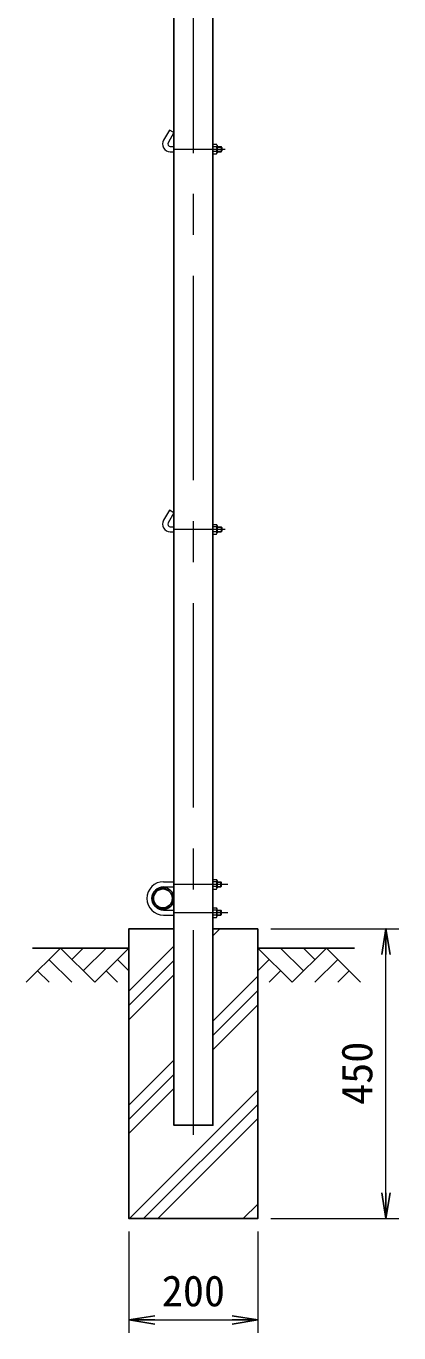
# Model space of a CAD drawing. Units: millimetres, scale not verified. Extents: x -4200 to 4200, y -2970 to 2970.
# Drawn here: x -303 to 276, y -1167 to 861 of the extents above; entities that cross this region are included whole.
import ezdxf
from ezdxf.enums import TextEntityAlignment as Align

# ---------------------------------------------------------------- set-up
doc = ezdxf.new("R2010")
doc.units = ezdxf.units.MM
doc.header["$LTSCALE"] = 10
doc.linetypes.add('USER1', pattern=[50.8, 31.75, -6.35, 6.35, -6.35])
for name, color, linetype, lineweight in [('0-0_D-STR1', 1, 'Continuous', 25), ('0-1_D-STR3', 3, 'Continuous', 13), ('0-2_D-BMK', 2, 'USER1', 13), ('0-3_D-STR-DIM', 7, 'Continuous', 13), ('0-6_D-STR4', 7, 'Continuous', 25), ('0-7_D-BGD', 7, 'Continuous', 25), ('0-8_D-DCR-HCH', 7, 'Continuous', 13)]:
    doc.layers.add(name, color=color, linetype=linetype, lineweight=lineweight)
doc.layers.add('0-4_0', color=7, linetype='Continuous')
doc.styles.add('ＭＳ ゴシック', font='')
doc.styles.get('ＭＳ ゴシック').set_extended_font_data('MS Gothic')

# ---------------------------------------------------------------- blocks, each defined once
blk = doc.blocks.new('_Open')
at = {"layer": '0-4_0'}
blk.add_line((-10, 1.667), (0, 0), dxfattribs=at)
blk.add_lwpolyline([(-10, -1.667), (0, 0), (-10, 0)], dxfattribs=at)

msp = doc.modelspace()

# ---------------------------------------------------------------- linework, layer by layer
at = {"layer": '0-0_D-STR1'}
msp.add_lwpolyline([(-73.72, 1276), (-73.72, -845), (-13.22, -845), (-13.22, 1276)], dxfattribs=at)
for radius in [17, 14.7]:
    msp.add_circle((-90.72, -493), radius, dxfattribs=at)
at = {"layer": '0-1_D-STR3'}
for p, q in [((-80.65, 699.59), (-89.65, 684)), ((-73.72, 695.59), (-82.72, 680)), ((-73.72, 695.59), (-80.65, 699.59)), ((-79.26, 674), (-73.72, 674)), ((-13.22, 677.5), (-13.22, 662.5)), ((-13.22, 677.5), (-7.42, 677.5)), ((-7.42, 673.75), (-13.22, 673.75)), ((-6.72, 675.92), (-6.72, 664.35)), ((-6.72, 674), (-0.46, 674)), ((-6.72, 673.3), (0.24, 673.3)), ((-0.46, 674), (-0.46, 666)), ((0.74, 672.8), (-0.46, 674)), ((0.74, 672.8), (0.74, 667.2)), ((0.74, 672.8), (0.74, 667.2)), ((-79.26, 666), (-73.72, 666)), ((-7.42, 666.25), (-13.22, 666.25)), ((-13.22, 662.5), (-7.42, 662.5)), ((-6.72, 666.7), (0.24, 666.7)), ((-6.72, 666), (-0.46, 666)), ((-0.46, 666), (0.74, 667.2)), ((-80.65, 109.59), (-89.65, 94)), ((-73.72, 105.59), (-82.72, 90)), ((-73.72, 105.59), (-80.65, 109.59)), ((-79.26, 84), (-73.72, 84)), ((-13.22, 87.5), (-13.22, 72.5)), ((-13.22, 87.5), (-7.42, 87.5)), ((-7.42, 83.75), (-13.22, 83.75)), ((-6.72, 85.92), (-6.72, 74.35)), ((-6.72, 84), (-0.46, 84)), ((-6.72, 83.3), (0.24, 83.3)), ((-0.46, 84), (-0.46, 76)), ((0.74, 82.8), (-0.46, 84)), ((0.74, 82.8), (0.74, 77.2)), ((0.74, 82.8), (0.74, 77.2)), ((-79.26, 76), (-73.72, 76)), ((-7.42, 76.25), (-13.22, 76.25)), ((-13.22, 72.5), (-7.42, 72.5)), ((-6.72, 76.7), (0.24, 76.7)), ((-6.72, 76), (-0.46, 76)), ((-0.46, 76), (0.74, 77.2)), ((-13.22, -463.5), (-7.42, -463.5)), ((-6.72, -465.08), (-6.72, -476.65)), ((-89.72, -467), (-73.72, -467)), ((-89.72, -475), (-73.72, -475)), ((-7.42, -467.25), (-13.22, -467.25)), ((-7.42, -474.75), (-13.22, -474.75)), ((-6.72, -467), (-0.92, -467)), ((-6.72, -467.7), (-0.22, -467.7)), ((-6.72, -474.3), (-0.22, -474.3)), ((-6.72, -475), (-0.92, -475)), ((-0.92, -467), (0.28, -468.2)), ((-0.92, -475), (-0.92, -467)), ((0.28, -473.8), (-0.92, -475)), ((0.28, -473.8), (0.28, -468.2)), ((-89.72, -511), (-73.72, -511)), ((-89.72, -519), (-73.72, -519)), ((-13.22, -522.5), (-13.22, -507.5)), ((-13.22, -507.5), (-7.42, -507.5)), ((-7.42, -511.25), (-13.22, -511.25)), ((-7.42, -518.75), (-13.22, -518.75)), ((-13.22, -522.5), (-7.42, -522.5)), ((-6.72, -520.92), (-6.72, -509.35)), ((-6.72, -511), (-0.92, -511)), ((-6.72, -511.7), (-0.22, -511.7)), ((-6.72, -518.3), (-0.22, -518.3)), ((-6.72, -519), (-0.92, -519)), ((-0.92, -511), (0.28, -512.2)), ((0.28, -517.8), (0.28, -512.2))]:
    msp.add_line(p, q, dxfattribs=at)
for points in [[(-13.22, -463.5), (-13.22, -478.5), (-7.42, -478.5)], [(0.28, -517.8), (-0.92, -519), (-0.92, -511)]]:
    msp.add_lwpolyline(points, dxfattribs=at)
for centre, radius, start, end in [((-79.26, 678), 12, 150, 270), ((-79.26, 678), 4, 150, 270), ((-17.12, 670), 10.39, 338.85295, 21.14705), ((-9.52, 675.62), 2.81, 318.21899, 41.78101), ((-9.58, 664.37), 2.86, 319.0514, 40.9486), ((-79.26, 88), 12, 150, 270), ((-79.26, 88), 4, 150, 270), ((-17.12, 80), 10.39, 338.85295, 21.14705), ((-9.52, 85.62), 2.81, 318.21899, 41.78101), ((-9.58, 74.37), 2.86, 319.0514, 40.9486), ((-9.52, -465.38), 2.81, 318.21899, 41.78101), ((-89.72, -493), 26, 90, 270), ((-89.72, -493), 18, 90, 270), ((-17.12, -471), 10.39, 338.85295, 21.14705), ((-9.58, -476.63), 2.86, 319.0514, 40.9486), ((-17.12, -515), 10.39, 338.85295, 21.14705), ((-9.58, -509.38), 2.86, 319.0514, 40.9486), ((-9.52, -520.63), 2.81, 318.21899, 41.78101)]:
    msp.add_arc(centre, radius, start, end, dxfattribs=at)
at = {"layer": '0-2_D-BMK'}
for p, q in [((-43.47, -860), (-43.47, 1300)), ((-73.72, 670), (5.63, 670)), ((-73.72, 80), (5.63, 80)), ((-73.72, -471), (9.87, -471)), ((-73.72, -515), (9.87, -515))]:
    msp.add_line(p, q, dxfattribs=at)
at = {"layer": '0-3_D-STR-DIM'}
for p, q in [((76.53, -540), (275.54, -540)), ((255.54, -950), (255.54, -580)), ((76.53, -990), (275.54, -990)), ((-143.47, -1010), (-143.47, -1167.32)), ((56.53, -1010), (56.53, -1167.32)), ((-103.47, -1147.32), (16.53, -1147.32))]:
    msp.add_line(p, q, dxfattribs=at)
at = {"layer": '0-6_D-STR4'}
msp.add_line((56.53, -540), (-13.22, -540), dxfattribs=at)
msp.add_lwpolyline([(-73.72, -540), (-143.47, -540), (-143.47, -990), (56.53, -990), (56.53, -540)], dxfattribs=at)
at = {"layer": '0-7_D-BGD'}
for p, q in [((-293.47, -570), (-143.47, -570)), ((206.53, -570), (56.53, -570))]:
    msp.add_line(p, q, dxfattribs=at)
at = {"layer": '0-8_D-DCR-HCH'}
for p, q in [((-13.22, -550.99), (-2.23, -540)), ((-143.47, -637.04), (-73.72, -567.29)), ((-249.9, -570), (-303.11, -623.21)), ((-267.63, -587.74), (-232, -623.21)), ((-249.9, -570), (-196.68, -623.21)), ((-232.16, -587.74), (-214.42, -570)), ((-214.42, -605.47), (-178.95, -570)), ((-196.68, -623.21), (-143.47, -570)), ((-161.21, -587.74), (-143.47, -605.39)), ((109.74, -623.21), (56.53, -570)), ((74.27, -587.74), (56.53, -605.39)), ((127.48, -605.47), (92, -570)), ((162.95, -570), (109.74, -623.21)), ((145.31, -587.83), (127.48, -570)), ((180.69, -587.74), (145.05, -623.21)), ((162.95, -570), (216.16, -623.21)), ((-285.37, -605.47), (-267.55, -623.21)), ((-178.95, -605.47), (-161.13, -623.21)), ((-143.47, -659.14), (-73.72, -589.39)), ((92, -605.47), (74.18, -623.21)), ((198.43, -605.47), (180.61, -623.21)), ((-143.47, -681.24), (-73.72, -611.49)), ((-13.22, -683.57), (56.53, -613.82)), ((-13.22, -705.67), (56.53, -635.92)), ((-13.22, -727.77), (56.53, -658.02)), ((-143.47, -813.82), (-73.72, -744.07)), ((-143.47, -835.92), (-73.72, -766.17)), ((-143.47, -858.02), (-73.72, -788.27)), ((-142.87, -990), (56.53, -790.6)), ((-120.78, -990), (56.53, -812.7)), ((-98.68, -990), (56.53, -834.79)), ((33.9, -990), (56.53, -967.37)), ((56, -990), (56.53, -989.47))]:
    msp.add_line(p, q, dxfattribs=at)

# ---------------------------------------------------------------- block references
at = {"layer": '0-3_D-STR-DIM', "xscale": 4, "yscale": 4}
for p, rotation in [((255.54, -540), 90), ((255.54, -990), 270), ((-143.47, -1147.32), 180)]:
    msp.add_blockref('_Open', p, dxfattribs=dict(at, rotation=rotation))
msp.add_blockref('_Open', (56.53, -1147.32), dxfattribs=at)

# ---------------------------------------------------------------- texts
at = {"layer": '0-3_D-STR-DIM', "style": 'ＭＳ ゴシック'}
msp.add_text('450', height=48.09, rotation=90, dxfattribs=at).set_placement((248.79, -813.5), align=Align.BOTTOM_LEFT)
msp.add_text('200', height=48.09, dxfattribs=at).set_placement((-92.47, -1140.57), align=Align.BOTTOM_LEFT)

doc.saveas('drawing.dxf')
